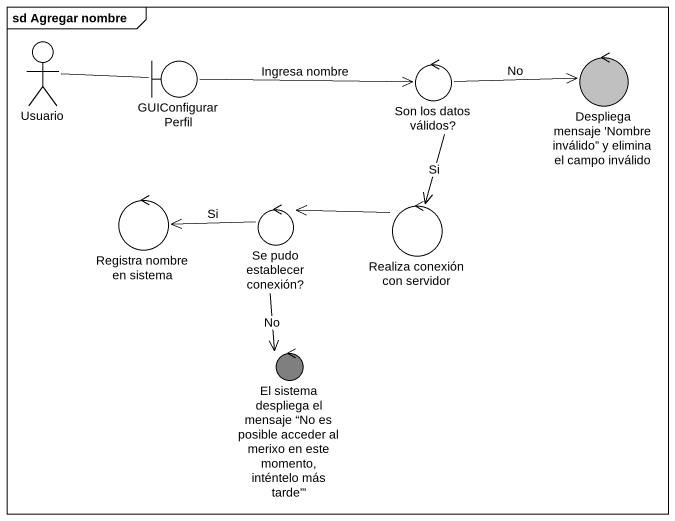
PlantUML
@startuml
mainframe sd Agregar nombre
actor Usuario
boundary GUIConfigurarPerfil
control "Son los datos válidos?" as Son_los_datos_válidos
control "Despliega mensaje 'Nombre inválido” y elimina el campo inválido" as Despliega_mensaje_Nombre #C0C0C0
control "Registra nombre en sistema" as Registra_nombre_en_sistema
control "Se pudo establecer conexión?" as Se_pudo_establecer_conexión
control "Realiza conexión con servidor" as Realiza_conexión_con
control "El sistema despliega el mensaje “No es posible acceder al merixo en este momento, inténtelo más tarde”'" as El_sistema_despliega_el #7F7F7F
Usuario -right- GUIConfigurarPerfil
GUIConfigurarPerfil -right-> Son_los_datos_válidos : Ingresa nombre
Son_los_datos_válidos -right-> Despliega_mensaje_Nombre : No
Son_los_datos_válidos --> Realiza_conexión_con : Si
Se_pudo_establecer_conexión -left-> Registra_nombre_en_sistema : Si
Se_pudo_establecer_conexión --> El_sistema_despliega_el : No
Realiza_conexión_con -left-> Se_pudo_establecer_conexión
@enduml
